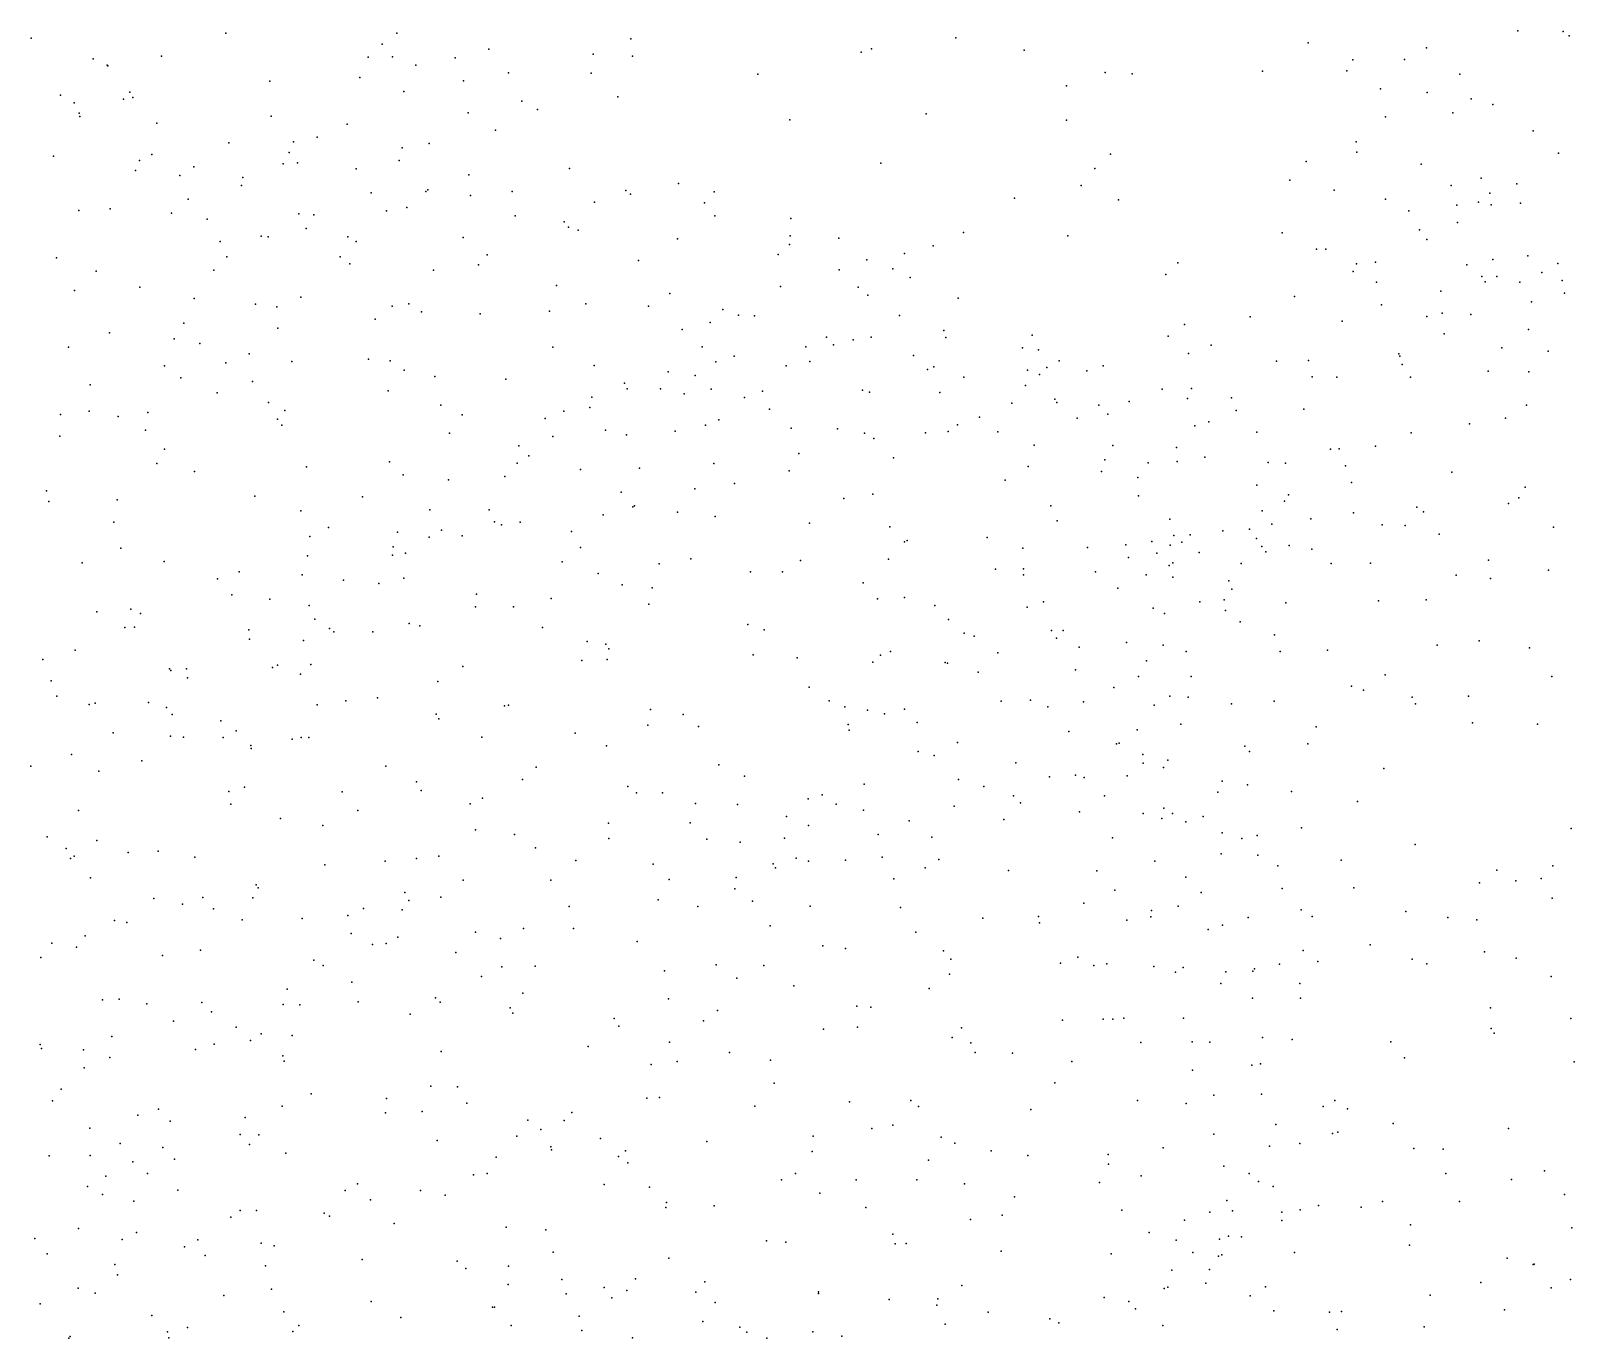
# Model space of a CAD drawing. Header units: metres. Extents: x -23.9 to 23.9, y -28.5 to 28.5.
# Drawn here: x -3.223 to -1.805, y -4.797 to -3.596 of the extents above; entities that cross this region are included whole.
import ezdxf

# ---------------------------------------------------------------- set-up
doc = ezdxf.new("R2010")
doc.units = ezdxf.units.M

msp = doc.modelspace()

# ---------------------------------------------------------------- linework, layer by layer
for p in [(-3.0437, -3.5982, -8.0365), (-2.8866, -3.5981, -8.0714), (-1.8568, -3.5961, -4.3603), (-1.8151, -3.5966, 24.1187), (-1.8096, -3.6006, -4.4231), (-3.2225, -3.6029, -1.4504), (-2.9, -3.6082, 16.8841), (-2.8019, -3.6128, 17.2809), (-2.6716, -3.6033, -8.6014), (-2.4504, -3.6125, 16.2702), (-2.3731, -3.6024, 16.2302), (-2.3101, -3.6138, 16.0267), (-2.0494, -3.607, 7.7313), (-1.9406, -3.6116, -4.2036), (-3.1656, -3.6219, -1.322), (-3.1526, -3.6275, -0.9976), (-3.152, -3.6282, -8.1016), (-3.1026, -3.6194, -8.8187), (-2.9127, -3.6203, 17.0588), (-2.8904, -3.62, 16.7927), (-2.8692, -3.6275, 17.2044), (-2.833, -3.621, -8.1353), (-2.7061, -3.6176, -8.2719), (-2.6699, -3.6193, -8.4131), (-2.46, -3.6156, 17.4719), (-2.0083, -3.6228, 15.5235), (-1.9609, -3.6223, -3.9212), (-3.0033, -3.6423, -8.1081), (-2.9204, -3.6389, 7.3784), (-2.8253, -3.642, 16.6391), (-2.784, -3.6347, -8.6859), (-2.708, -3.6351, 16.5113), (-2.5548, -3.6359, 17.4613), (-2.2359, -3.6343, 7.4173), (-2.2111, -3.6357, 11.0402), (-2.0914, -3.6332, 15.589), (-2.0139, -3.6329, 10.0534), (-1.9101, -3.6359, -3.7485), (-3.1956, -3.6553, -0.8451), (-3.1317, -3.6523, -1.1798), (-3.1289, -3.6573, -1.1069), (-2.8802, -3.6518, 16.7056), (-2.6834, -3.6566, 17.4336), (-2.2714, -3.6467, 15.8767), (-1.9829, -3.6493, 24.4686), (-1.9401, -3.6528, 4.9865), (-3.183, -3.6621, -1.421), (-3.1782, -3.6718, -8.1944), (-3.1377, -3.659, -1.2613), (-2.8209, -3.6715, -8.6263), (-2.7717, -3.6606, -8.2898), (-2.7572, -3.6684, -8.3844), (-1.9164, -3.6713, 17.3991), (-1.8996, -3.6585, 24.9051), (-1.8797, -3.6637, -4.3923), (-3.1776, -3.6749, -8.6946), (-3.1071, -3.6809, -8.7015), (-3.0019, -3.6746, -8.726), (-2.9322, -3.6819, -8.6819), (-2.5254, -3.6779, 16.3537), (-2.4002, -3.6724, 17.5043), (-2.2714, -3.6782, 15.9579), (-1.9783, -3.6752, -3.8634), (-3.0409, -3.6989, -8.2278), (-2.9814, -3.6982, 16.9168), (-2.9598, -3.6938, 17.1368), (-2.8569, -3.6996, -8.3496), (-2.796, -3.6872, -8.4698), (-2.0052, -3.6979, -3.9827), (-1.8425, -3.688, 15.4665), (-3.2019, -3.7112, -8.5397), (-3.1116, -3.7096, -1.3217), (-2.9853, -3.7078, -8.2713), (-2.8816, -3.7035, -8.5899), (-2.231, -3.7094, 17.4916), (-2.0045, -3.7074, -4.1192), (-1.8194, -3.7086, -4.4966), (-3.1265, -3.7243, -8.3866), (-3.1229, -3.7151, -1.0071), (-3.073, -3.7211, -8.3046), (-2.9909, -3.7182, 17.0611), (-2.9779, -3.7174, -8.5872), (-2.924, -3.7228, -8.4126), (-2.8845, -3.7151, -8.4976), (-2.8204, -3.7284, -1.2878), (-2.728, -3.7225, -1.2732), (-2.4419, -3.7178, 16.3114), (-2.2452, -3.7227, 16.1284), (-2.0511, -3.7162, 15.618), (-1.9455, -3.7187, 24.6397), (-3.086, -3.7289, -8.5097), (-3.0292, -3.7382, -8.4539), (-3.028, -3.7308, -8.3788), (-2.8581, -3.7422, -1.3832), (-2.6279, -3.7363, -1.3379), (-2.2578, -3.7383, 6.7706), (-2.0663, -3.7334, 6.3469), (-2.0253, -3.7424, -4.0467), (-1.9181, -3.7381, 24.7352), (-1.8905, -3.7313, -4.4185), (-1.8577, -3.7366, 24.2893), (-3.0783, -3.7506, -1.1238), (-2.9101, -3.7448, -1.2649), (-2.8598, -3.7438, 17.3689), (-2.8188, -3.7474, -1.4535), (-2.7807, -3.7438, 16.5038), (-2.705, -3.7535, 16.4349), (-2.676, -3.7428, -1.1444), (-2.6719, -3.7462, 17.5045), (-2.6039, -3.754, -1.1344), (-2.5951, -3.7441, -1.2146), (-2.3192, -3.7498, 2.7834), (-2.2237, -3.7512, 16.223), (-1.9783, -3.7508, -3.7879), (-1.9129, -3.7563, 24.4865), (-1.8929, -3.7534, 15.5074), (-1.8823, -3.7453, -3.63), (-1.8813, -3.756, 24.3749), (-1.8544, -3.7545, 24.8586), (-3.1787, -3.7612, -0.8566), (-3.15, -3.7595, -1.4554), (-3.0934, -3.7637, -1.052), (-3.0606, -3.769, -1.3049), (-2.9766, -3.7642, -1.3052), (-2.9627, -3.765, 17.2501), (-2.896, -3.7613, -1.4652), (-2.8773, -3.7584, -1.1221), (-2.7777, -3.7661, -1.0677), (-2.5944, -3.766, -1.4842), (-2.5245, -3.7684, -1.3846), (-1.9567, -3.7615, 15.5735), (-3.0111, -3.7847, 16.7804), (-2.9697, -3.7777, -1.1625), (-2.7329, -3.7716, 24.1372), (-2.7287, -3.7765, -1.5585), (-2.7198, -3.7792, -1.0244), (-2.5252, -3.7845, -1.1169), (-2.3661, -3.7813, 16.3242), (-2.27, -3.7845, 16.2926), (-2.0731, -3.7817, 17.4776), (-1.9471, -3.7788, -3.7027), (-1.912, -3.7723, 19.3269), (-3.0488, -3.7895, -1.2275), (-3.0047, -3.7854, -1.3914), (-2.9314, -3.7853, 16.6225), (-2.9238, -3.7895, -1.0713), (-2.8256, -3.7859, -1.5604), (-2.6286, -3.7873, -1.5554), (-2.5258, -3.7924, -1.4938), (-2.4804, -3.7866, -1.1828), (-2.3939, -3.7936, 17.5869), (-2.0418, -3.7966, -4.0002), (-2.0331, -3.7968, -3.9238), (-1.9403, -3.7879, -4.3806), (-3.1991, -3.8046, -1.4779), (-3.0427, -3.8036, 8.6529), (-2.9387, -3.8037, -1.5415), (-2.9298, -3.8101, 3.6543), (-2.8114, -3.811, 17.4683), (-2.8034, -3.8019, -0.9806), (-2.6644, -3.8072, -1.6135), (-2.5361, -3.8016, 9.6736), (-2.4546, -3.8064, 16.35), (-2.4203, -3.8007, -1.2722), (-2.1691, -3.8091, 15.894), (-2.005, -3.8101, 15.657), (-1.9874, -3.8085, -20.9628), (-1.9037, -3.8111, -4.4444), (-1.8796, -3.8062, 24.6719), (-1.8475, -3.8027, 17.7474), (-1.8201, -3.8098, 24.3329), (-3.1627, -3.8169, 10.2063), (-3.0546, -3.816, -1.0986), (-2.8528, -3.8158, -1.6179), (-2.4802, -3.8157, 17.5972), (-2.431, -3.8146, -1.4551), (-2.415, -3.8226, -1.1407), (-2.1801, -3.82, 16.106), (-2.0081, -3.8171, 17.4331), (-1.9865, -3.8271, -3.741), (-1.8898, -3.8219, 19.8991), (-1.8867, -3.8267, -3.5961), (-1.8761, -3.8217, 24.5797), (-1.855, -3.8271, 24.4729), (-1.8347, -3.8181, 17.8987), (-1.816, -3.8253, -4.5449), (-3.1827, -3.8345, -0.8394), (-3.1225, -3.8316, 15.5942), (-2.9747, -3.8407, 13.9717), (-2.7397, -3.8301, -1.6619), (-2.6358, -3.8373, -0.9371), (-2.5341, -3.831, -1.6002), (-2.4627, -3.8315, -1.5312), (-2.4538, -3.839, 6.0392), (-2.3709, -3.8416, -1.3671), (-2.0618, -3.8401, -4.1109), (-1.9274, -3.8353, 6.7165), (-1.8137, -3.837, 24.7867), (-3.0727, -3.842, 16.9833), (-3.0163, -3.8471, -1.0172), (-2.9968, -3.8496, -1.5964), (-2.8907, -3.8491, 17.4253), (-2.8755, -3.847, -0.9298), (-2.8638, -3.8543, 16.4529), (-2.8101, -3.856, -0.9032), (-2.7463, -3.8537, 16.3928), (-2.7128, -3.8468, -0.9076), (-2.6552, -3.8489, 2.8032), (-2.5869, -3.8521, 17.5973), (-1.9821, -3.8479, -4.3417), (-1.9261, -3.8555, 17.731), (-1.8442, -3.8451, 15.4613), (-3.0823, -3.8646, 16.8994), (-2.9959, -3.8691, 16.5412), (-2.9064, -3.861, -1.6662), (-2.5988, -3.864, 6.8932), (-2.5726, -3.8574, -1.6604), (-2.5578, -3.8578, 8.5853), (-2.4247, -3.8577, -1.0383), (-2.1629, -3.866, 17.5558), (-2.1025, -3.8588, 15.738), (-2.018, -3.8628, -3.805), (-1.9402, -3.8585, -3.666), (-1.9, -3.8567, 17.5978), (-3.1505, -3.8735, -0.9147), (-3.0912, -3.879, -1.537), (-3.0675, -3.8833, 17.1342), (-2.6243, -3.8705, 11.4051), (-2.4919, -3.8774, -1.6419), (-2.4853, -3.8844, -3.9635), (-2.4672, -3.8799, -4.0814), (-2.4509, -3.8775, -0.9701), (-2.3841, -3.8715, -1.514), (-2.3823, -3.8777, -4.0273), (-2.3029, -3.8757, 17.6079), (-2.178, -3.8766, 3.1072), (-1.9245, -3.8744, 17.8751), (-1.847, -3.8705, -3.5444), (-3.188, -3.8867, -1.5265), (-3.0221, -3.8929, 16.4023), (-2.9126, -3.8976, -0.8728), (-2.7431, -3.8866, -0.8455), (-2.6061, -3.8865, -0.8732), (-2.5765, -3.8949, -4.1053), (-2.5108, -3.8864, 16.3166), (-2.4118, -3.8942, -3.872), (-2.3116, -3.8873, -1.1908), (-2.2969, -3.889, -1.3385), (-2.1592, -3.8925, 16.0527), (-2.1385, -3.8847, 16.2522), (-1.966, -3.8927, 17.8022), (-1.9651, -3.8951, 17.5558), (-1.8714, -3.8873, -4.5018), (-1.8289, -3.8905, 17.3932), (-3.0998, -3.9039, 16.6019), (-3.0437, -3.901, 17.2182), (-2.983, -3.9, 3.1718), (-2.8925, -3.8992, -1.7291), (-2.8798, -3.9079, 16.3064), (-2.7053, -3.9035, 16.2912), (-2.6374, -3.9095, -4.0699), (-2.6126, -3.9126, -4.1726), (-2.5936, -3.9001, -1.7316), (-2.529, -3.9039, -4.2011), (-2.5072, -3.8998, -3.8716), (-2.3989, -3.9073, -4.2294), (-2.3932, -3.9048, 16.3182), (-2.3072, -3.9078, -4.2007), (-2.296, -3.9119, 16.317), (-2.2893, -3.9055, -1.4141), (-2.278, -3.8991, -3.9518), (-2.2526, -3.9083, -4.1303), (-2.2376, -3.9039, -4.0163), (-2.0785, -3.8997, -3.8653), (-2.049, -3.8988, 15.6303), (-1.9629, -3.9026, 15.5225), (-1.8841, -3.9088, 18.0322), (-1.8466, -3.9093, 10.5192), (-3.1683, -3.9212, -0.8655), (-3.0849, -3.9149, -1.6195), (-3.0192, -3.9183, -0.9086), (-2.8946, -3.9269, 17.4578), (-2.8516, -3.9136, -0.8319), (-2.7865, -3.9161, 4.2479), (-2.6774, -3.9197, -0.8186), (-2.6748, -3.925, -3.9773), (-2.6443, -3.925, -3.8868), (-2.5979, -3.9254, 16.3006), (-2.4586, -3.9262, -3.7804), (-2.3655, -3.9144, -1.0057), (-2.3089, -3.922, 8.3543), (-2.1835, -3.9252, -4.0929), (-2.1564, -3.9247, 15.9593), (-2.0458, -3.914, 17.5247), (-2.0229, -3.9142, -4.2899), (-1.9552, -3.9144, -4.3923), (-3.0516, -3.9287, 16.3064), (-3.0043, -3.9374, -1.7148), (-2.8462, -3.94, -1.7832), (-2.7073, -3.9327, -4.0589), (-2.6226, -3.9295, 17.6124), (-2.5672, -3.9329, -3.7981), (-2.5505, -3.9271, -0.8423), (-2.4522, -3.928, -0.9001), (-2.3877, -3.9283, -3.7827), (-2.3216, -3.9382, -4.2909), (-2.2819, -3.9345, -1.4881), (-2.2801, -3.9374, -1.0977), (-2.2416, -3.9401, -1.2507), (-2.2138, -3.9365, -3.8645), (-2.1603, -3.9339, -3.9738), (-2.1199, -3.9331, -4.1299), (-1.8489, -3.9399, 18.1126), (-3.1955, -3.9486, 16.4532), (-3.169, -3.9454, 16.6633), (-3.1426, -3.9505, 7.2963), (-3.1151, -3.9466, 16.7867), (-2.996, -3.9529, 16.2152), (-2.9895, -3.945, 18.1173), (-2.8265, -3.949, 16.2131), (-2.7502, -3.9523, -3.9921), (-2.7331, -3.9454, 17.5782), (-2.7092, -3.9422, -4.1323), (-2.5908, -3.9536, 14.7323), (-2.5441, -3.9437, -1.7605), (-2.3514, -3.9511, 17.6403), (-2.2615, -3.952, -3.7732), (-2.2334, -3.9482, -1.3368), (-2.1407, -3.9552, 15.8451), (-2.1156, -3.9448, 15.7288), (-2.0534, -3.9438, 17.6278), (-1.8679, -3.9518, -3.5534), (-3.1962, -3.9685, 16.343), (-3.1173, -3.9629, 16.95), (-2.9922, -3.9584, -0.8382), (-2.838, -3.9658, 17.5131), (-2.7433, -3.9688, -4.2025), (-2.6949, -3.9629, -1.8136), (-2.6754, -3.9671, -4.2684), (-2.6307, -3.964, -0.783), (-2.6031, -3.9582, -1.7968), (-2.5242, -3.9612, 17.6426), (-2.4818, -3.9617, -4.3628), (-2.4569, -3.9656, 16.291), (-2.401, -3.9653, -1.6914), (-2.3801, -3.9643, -3.7035), (-2.3714, -3.958, -4.3537), (-2.3344, -3.9644, -1.6239), (-2.1535, -3.9589, -4.2059), (-2.0965, -3.9649, -3.8231), (-1.9547, -3.9653, 16.3704), (-1.901, -3.957, -4.4789), (-3.0998, -3.9803, 17.1253), (-2.7745, -3.9773, -3.9288), (-2.4482, -3.9705, -3.6856), (-2.3011, -3.9766, -0.9851), (-2.2287, -3.9769, -1.1362), (-2.1702, -3.9789, -4.2716), (-2.0289, -3.9803, -3.7087), (-2.021, -3.9801, -4.3653), (-1.9874, -3.9777, 18.0067), (-3.1069, -3.9935, -1.692), (-2.9696, -3.9966, 16.1444), (-2.8933, -3.9919, 23.8005), (-2.7759, -3.9932, 16.1573), (-2.7652, -3.9865, -3.86), (-2.5954, -3.9936, -3.686), (-2.5173, -3.9845, -0.8056), (-2.4304, -3.9884, -4.4098), (-2.3066, -3.9964, -4.3955), (-2.2362, -3.9902, -4.3542), (-2.1964, -3.9931, -1.27), (-2.1696, -3.9918, -3.7656), (-2.1443, -3.9879, 16.0249), (-2.0861, -3.9927, 16.2003), (-2.0701, -3.9934, 17.7342), (-2.015, -3.9957, 15.5102), (-3.0723, -4.001, 17.2099), (-2.8806, -4.0041, 16.1199), (-2.8391, -4.0087, -4.0464), (-2.7872, -4.0054, -0.7449), (-2.7179, -3.9991, -3.7639), (-2.6637, -3.998, 16.2027), (-2.5763, -4.0119, 16.2346), (-2.5262, -4.0003, 19.5968), (-2.3277, -4.0089, -0.9263), (-2.2391, -4.0009, 16.289), (-2.2059, -4.0064, -1.4463), (-2.0094, -4.011, 18.0926), (-1.9173, -4.0016, 18.1363), (-3.2082, -4.0187, 16.2405), (-3.0171, -4.0236, -1.7871), (-2.918, -4.0242, -0.7577), (-2.6805, -4.02, -4.3702), (-2.6129, -4.0168, -4.4052), (-2.4759, -4.0258, -4.4562), (-2.4492, -4.0216, -1.7798), (-2.2052, -4.0234, -3.6847), (-2.0965, -4.0136, -3.7148), (-2.0674, -4.0225, 16.3319), (-1.8557, -4.025, -3.5501), (-1.8501, -4.0154, 18.2452), (-3.2061, -4.0284, 16.82), (-3.1433, -4.0268, 16.8909), (-2.9746, -4.0371, 24.1823), (-2.8563, -4.036, -3.9175), (-2.8017, -4.0361, -3.8012), (-2.6697, -4.0335, 3.2929), (-2.6682, -4.0326, -0.7295), (-2.6288, -4.0383, -3.6415), (-2.2857, -4.0325, -1.6433), (-2.0915, -4.037, 18.354), (-2.0711, -4.0281, 17.9475), (-2.0076, -4.039, 18.1777), (-1.9495, -4.0338, 18.4081), (-1.9433, -4.038, 18.2476), (-1.8654, -4.0304, -24.7662), (-3.1465, -4.0474, 16.9822), (-2.9493, -4.0525, 17.4309), (-2.7967, -4.0473, -1.8708), (-2.7903, -4.05, 16.0732), (-2.7733, -4.0475, -3.7282), (-2.697, -4.0408, 16.1221), (-2.5941, -4.0424, -1.8544), (-2.5075, -4.0483, -3.5865), (-2.4337, -4.0519, -3.5699), (-2.2798, -4.0461, -4.4595), (-2.1764, -4.0447, -1.1593), (-2.1033, -4.0538, 17.7938), (-2.0828, -4.0493, 18.2166), (-2.0469, -4.0443, 18.463), (-1.9812, -4.0498, -3.7183), (-1.9603, -4.0504, 18.5186), (-1.8241, -4.0522, 18.4408), (-2.9663, -4.0607, -1.836), (-2.8858, -4.0566, -4.1506), (-2.8568, -4.0611, 6.4756), (-2.8455, -4.0549, -0.7188), (-2.8266, -4.06, -4.2803), (-2.726, -4.056, -3.6752), (-2.4203, -4.0654, -4.5098), (-2.4177, -4.0643, -0.796), (-2.3442, -4.0614, -4.4946), (-2.2169, -4.0684, -1.0103), (-2.1928, -4.0653, 18.3133), (-2.1761, -4.0687, -3.639), (-2.1726, -4.0597, 15.8132), (-2.1653, -4.0657, 16.0673), (-2.1577, -4.0592, -1.3693), (-2.1278, -4.0554, 17.7047), (-2.0967, -4.0626, 15.5848), (-1.9291, -4.0585, -3.6504), (-3.1401, -4.0713, -0.8514), (-2.9686, -4.0785, -0.7404), (-2.8904, -4.0778, -3.8532), (-2.89, -4.0702, 16.0344), (-2.8784, -4.0759, 9.8238), (-2.7177, -4.0707, -1.8921), (-2.6165, -4.0811, -4.4925), (-2.5158, -4.0827, -0.7358), (-2.4349, -4.0814, -1.817), (-2.3114, -4.0713, -0.8801), (-2.2519, -4.0706, -3.5907), (-2.2145, -4.0798, 17.6932), (-2.1885, -4.076, 18.4786), (-2.1496, -4.0754, 5.0787), (-2.092, -4.0698, 18.543), (-2.0882, -4.0746, -4.4314), (-2.0668, -4.0688, 10.873), (-2.046, -4.0724, -3.6705), (-1.8837, -4.0825, -4.4776), (-3.1755, -4.0847, -1.7145), (-3.1003, -4.0836, 13.3802), (-3.0313, -4.0931, 4.029), (-2.9736, -4.0958, 16.0205), (-2.7345, -4.0839, 17.5979), (-2.7016, -4.0946, -4.4607), (-2.6456, -4.0857, 17.6293), (-2.5617, -4.093, -3.547), (-2.5322, -4.0932, 16.171), (-2.3365, -4.0907, -1.7518), (-2.3107, -4.0904, 16.2919), (-2.3107, -4.096, -3.5438), (-2.2448, -4.0932, 18.2334), (-2.1982, -4.0958, -4.4788), (-2.177, -4.0872, -1.074), (-2.1735, -4.0849, 20.1333), (-2.1108, -4.0854, 16.2384), (-2.0281, -4.0854, 18.6085), (-1.9922, -4.0851, -4.3515), (-1.9134, -4.0962, 18.6331), (-1.8284, -4.0917, 18.5916), (-3.0514, -4.0994, -0.7622), (-2.9356, -4.1008, -4.126), (-2.9029, -4.1038, -4.2461), (-2.8802, -4.0988, -1.8947), (-2.6794, -4.1049, -3.5808), (-2.652, -4.1078, -0.6805), (-2.4582, -4.1031, 16.2283), (-2.2242, -4.108, -0.9525), (-2.1738, -4.0981, -1.5247), (-2.1222, -4.1013, 17.9635), (-2.1193, -4.1091, -1.2606), (-1.8818, -4.0991, -3.5912), (-3.0381, -4.1143, 17.8064), (-3.0031, -4.1183, -1.8589), (-2.9669, -4.124, -4.0422), (-2.8141, -4.1254, -3.6681), (-2.8133, -4.1135, 17.5509), (-2.7794, -4.1254, -4.4347), (-2.7448, -4.1175, -0.6664), (-2.6551, -4.1228, 16.0448), (-2.4448, -4.118, -4.561), (-2.42, -4.1168, -3.509), (-2.3922, -4.1239, 17.6635), (-2.2925, -4.1206, 18.5009), (-2.1487, -4.1208, 18.65), (-2.1265, -4.1188, -1.1705), (-2.0699, -4.1217, 15.5164), (-1.9848, -4.1197, 15.412), (-1.9408, -4.1187, -4.3884), (-3.162, -4.1298, -3.6236), (-3.1309, -4.1273, 17.0833), (-3.122, -4.1313, -1.7913), (-2.9619, -4.1366, -3.9319), (-2.3798, -4.1368, 16.2581), (-2.3076, -4.1257, 17.6539), (-2.1917, -4.1265, 16.0066), (-2.1813, -4.1315, -3.5637), (-2.1254, -4.1285, -1.4367), (-2.1117, -4.1391, -4.4718), (-3.1364, -4.1443, -0.8018), (-3.1274, -4.144, -3.7665), (-3.0226, -4.1463, 15.2361), (-2.9484, -4.1451, -0.6957), (-2.9444, -4.1481, 17.4387), (-2.9087, -4.1482, -3.7277), (-2.8751, -4.1406, -0.6739), (-2.8655, -4.1427, -4.366), (-2.7528, -4.1442, 15.9908), (-2.564, -4.1415, 16.0847), (-2.549, -4.1463, -0.6882), (-2.3654, -4.1494, 18.3293), (-2.3562, -4.1521, 18.4206), (-2.285, -4.1469, -0.8461), (-2.2745, -4.1469, -4.5565), (-2.0804, -4.151, -3.6157), (-3.1819, -4.1652, -3.986), (-3.022, -4.155, 17.3297), (-2.9723, -4.1561, -4.1587), (-2.7117, -4.157, -1.9326), (-2.6944, -4.1594, 17.6134), (-2.6919, -4.1639, -3.5402), (-2.433, -4.1662, -0.7283), (-2.3344, -4.1675, 11.2445), (-2.2804, -4.154, 18.086), (-2.2596, -4.1622, -1.7175), (-2.2162, -4.1581, 17.9585), (-2.1826, -4.1606, 17.795), (-2.1615, -4.1664, -4.5219), (-2.075, -4.1662, 18.7371), (-2.0317, -4.165, -4.4247), (-1.9307, -4.1604, -3.6667), (-1.8923, -4.1565, 15.3401), (-1.8459, -4.1629, -4.4917), (-3.2117, -4.1735, -1.7391), (-3.0796, -4.1822, 17.225), (-3.0006, -4.1811, -3.9846), (-2.9961, -4.1787, -3.8628), (-2.9655, -4.1782, -4.2306), (-2.8258, -4.1802, 15.955), (-2.7166, -4.1744, -4.5244), (-2.6933, -4.1736, -0.6516), (-2.5592, -4.1694, -4.5801), (-2.5186, -4.1721, 17.6532), (-2.4491, -4.176, -4.6008), (-2.4423, -4.1695, 19.111), (-2.3828, -4.1763, 18.2283), (-2.3807, -4.177, -1.8275), (-2.1979, -4.175, -0.9481), (-3.2042, -4.1932, -3.3951), (-3.0952, -4.1823, -3.8754), (-3.0942, -4.1838, -0.7539), (-3.0787, -4.1906, -3.6067), (-2.9751, -4.1871, -3.6435), (-2.8487, -4.1937, -3.6344), (-2.3526, -4.1854, -4.5972), (-2.263, -4.183, 16.2827), (-2.2052, -4.1893, 15.9502), (-2.1569, -4.1893, -3.532), (-1.9787, -4.1877, 3.6115), (-1.8254, -4.1891, 18.7572), (-3.1989, -4.2074, -4.0804), (-2.9044, -4.209, 15.9269), (-2.5077, -4.1991, -3.4598), (-2.228, -4.1994, -3.4939), (-2.1763, -4.2074, 16.142), (-2.1597, -4.2081, 18.7685), (-2.0096, -4.198, -3.6332), (-1.9986, -4.2019, 8.2222), (-1.9538, -4.2081, 15.3755), (-1.902, -4.2073, -3.6151), (-3.169, -4.2151, 10.2582), (-3.1637, -4.2136, -0.7909), (-3.1145, -4.213, 15.9731), (-3.0982, -4.2176, -3.4914), (-3.0928, -4.2242, -1.8515), (-2.9596, -4.2154, -1.9146), (-2.9335, -4.2116, -4.3518), (-2.8503, -4.2239, -1.9466), (-2.7876, -4.2163, 17.554), (-2.7838, -4.2156, -4.5125), (-2.6535, -4.2195, -4.5841), (-2.6236, -4.2242, -3.4685), (-2.4892, -4.2117, -0.6859), (-2.4749, -4.2171, 16.0982), (-2.4541, -4.2202, 18.3811), (-2.4386, -4.2236, -3.4327), (-2.4202, -4.2194, 18.5232), (-2.3312, -4.2118, -0.7809), (-2.3044, -4.211, -3.46), (-2.2884, -4.217, -1.7777), (-2.2558, -4.2126, -0.8458), (-2.1909, -4.2156, 15.7417), (-2.1198, -4.2145, -1.0744), (-2.0805, -4.2119, -1.2808), (-1.9507, -4.2143, -4.4198), (-3.0481, -4.23, -4.0097), (-2.848, -4.2282, 14.3641), (-2.6559, -4.234, 17.6215), (-2.6093, -4.2352, -0.6397), (-2.4719, -4.2333, -1.9036), (-2.4711, -4.2386, 18.2969), (-2.4084, -4.2314, 16.1604), (-2.2064, -4.2383, -1.6889), (-2.1663, -4.2331, -4.5725), (-2.0421, -4.2354, -3.5744), (-1.8983, -4.2317, 18.8238), (-1.8387, -4.2329, 15.2929), (-3.147, -4.2411, 17.088), (-3.0945, -4.2442, -4.0784), (-3.0825, -4.2449, -0.7208), (-3.0461, -4.2454, 17.2754), (-3.034, -4.2391, -4.1322), (-3.0205, -4.2527, -1.9062), (-2.9828, -4.2469, -4.306), (-2.9744, -4.2452, 17.3791), (-2.9675, -4.2452, -0.6655), (-2.8085, -4.2451, -3.5521), (-2.7228, -4.2413, -3.4972), (-2.694, -4.2531, -0.6236), (-2.3715, -4.2499, -4.6446), (-2.2693, -4.2397, -4.6193), (-2.2255, -4.251, 17.7078), (-2.223, -4.2506, 17.8272), (-2.0497, -4.251, 15.4602), (-3.1854, -4.2609, -4.1484), (-3.1209, -4.2668, -3.3763), (-3.0204, -4.2555, -3.5195), (-2.4075, -4.2583, 8.3807), (-2.3928, -4.2619, 17.6492), (-2.2012, -4.2609, 16.2352), (-2.1781, -4.2661, -0.9246), (-2.1074, -4.2532, -1.5174), (-2.1033, -4.2583, -3.5128), (-3.2227, -4.2717, -1.7698), (-3.1602, -4.2762, -1.822), (-2.8967, -4.2716, 17.4654), (-2.7585, -4.2725, -1.9718), (-2.5908, -4.2704, -3.4251), (-2.5671, -4.2809, 15.9793), (-2.318, -4.2685, -1.8194), (-2.2869, -4.2814, 16.2751), (-2.263, -4.2798, -3.4284), (-2.2157, -4.2806, 15.9121), (-2.2009, -4.2688, 16.0571), (-2.1822, -4.2728, -3.4643), (-1.9798, -4.2739, 18.8743), (-3.0409, -4.2948, -3.433), (-3.0264, -4.2908, 15.8975), (-2.9368, -4.2953, -3.5621), (-2.8684, -4.2859, -0.6272), (-2.8642, -4.2941, -3.5666), (-2.7712, -4.2839, -4.5654), (-2.6743, -4.2904, -4.6171), (-2.4571, -4.2882, -4.6661), (-2.3704, -4.2838, 17.9844), (-2.3473, -4.2904, 18.7326), (-2.2551, -4.2819, -0.819), (-2.1324, -4.2955, -1.6038), (-2.1284, -4.2854, -0.9949), (-2.105, -4.2888, 15.5427), (-2.0646, -4.2949, 18.8765), (-3.039, -4.3066, -4.2391), (-2.8192, -4.3062, 17.5079), (-2.8077, -4.3009, 15.8879), (-2.6662, -4.2962, -3.4454), (-2.6425, -4.296, 15.9362), (-2.6122, -4.3058, -1.9631), (-2.5737, -4.3067, 17.7074), (-2.5087, -4.3015, 18.4824), (-2.4958, -4.298, 18.1677), (-2.483, -4.3064, 17.7017), (-2.3744, -4.3085, 16.1481), (-2.3199, -4.2988, -0.7627), (-2.3137, -4.3053, 17.8926), (-2.2364, -4.299, -4.6367), (-2.0041, -4.3042, -4.5036), (-3.1788, -4.3123, -0.7736), (-2.9935, -4.3198, -1.9262), (-2.9222, -4.3123, -4.4475), (-2.6171, -4.3236, -4.6526), (-2.5287, -4.3179, -1.9409), (-2.4579, -4.3121, -0.6729), (-2.416, -4.3218, 4.0468), (-2.329, -4.3205, -4.6674), (-2.2594, -4.3135, 18.8249), (-2.2008, -4.3152, 15.8067), (-2.1839, -4.3196, -1.6828), (-2.182, -4.3102, 15.7168), (-2.1741, -4.315, 18.8632), (-2.1618, -4.3228, -4.6159), (-2.1458, -4.318, 15.6167), (-3.2077, -4.3366, 17.1196), (-2.9546, -4.326, -0.6471), (-2.8142, -4.3301, -3.507), (-2.7783, -4.3344, 17.688), (-2.6921, -4.3241, 17.7046), (-2.6919, -4.3381, -1.9759), (-2.5304, -4.3377, -4.6749), (-2.5083, -4.3261, 17.9885), (-2.4443, -4.3344, 16.046), (-2.3949, -4.3369, 17.9029), (-2.2291, -4.3374, -1.751), (-2.1283, -4.3328, 16.3535), (-2.1104, -4.3381, -3.473), (-2.0962, -4.3353, 9.465), (-2.0555, -4.3282, -1.2802), (-1.8078, -4.3289, -3.6471), (-3.1902, -4.3472, 15.9348), (-3.162, -4.34, -3.265), (-3.1333, -4.3509, 23.7732), (-3.1058, -4.3498, -1.8707), (-2.7591, -4.3466, -3.4663), (-2.6017, -4.3388, -3.4046), (-2.571, -4.3416, 17.8423), (-2.1294, -4.3521, 16.271), (-1.9511, -4.3435, 18.9188), (-3.1864, -4.3564, -4.233), (-3.1828, -4.3543, -1.8177), (-3.0721, -4.3551, -3.3369), (-2.9527, -4.3623, -3.4784), (-2.8973, -4.3589, -4.5046), (-2.8683, -4.3565, -1.9688), (-2.8478, -4.3542, -0.617), (-2.722, -4.3582, 17.8703), (-2.651, -4.3616, -0.614), (-2.5407, -4.3614, 14.1133), (-2.5388, -4.365, -3.3844), (-2.5198, -4.356, 18.0745), (-2.5082, -4.3589, -0.6494), (-2.4743, -4.3579, 18.6587), (-2.4406, -4.3553, 17.8322), (-2.4012, -4.365, -4.6916), (-2.3887, -4.3573, -0.7062), (-2.1903, -4.3588, 16.0759), (-2.0956, -4.3533, -4.591), (-2.0773, -4.3631, -1.1128), (-2.019, -4.3579, -3.5294), (-1.8246, -4.3631, 18.9136), (-3.1678, -4.3742, 17.2509), (-3.0157, -4.3805, -0.6623), (-2.8255, -4.3764, -4.5656), (-2.7451, -4.3763, 15.8685), (-2.6363, -4.3759, 17.9599), (-2.5749, -4.3738, 18.3744), (-2.4298, -4.375, -1.9112), (-2.3245, -4.3674, 17.7517), (-2.2434, -4.3677, 4.4885), (-2.1617, -4.3736, -0.9256), (-1.8918, -4.3789, -4.409), (-1.8759, -4.3671, 15.3284), (-1.8586, -4.3771, -3.6849), (-1.8352, -4.3749, -4.3677), (-3.1096, -4.3931, 15.8863), (-3.0646, -4.3923, -4.3034), (-3.0188, -4.3927, 23.3946), (-3.0139, -4.3833, -4.3611), (-2.8793, -4.3878, 17.7136), (-2.846, -4.3919, 17.4773), (-2.6465, -4.3944, -3.4008), (-2.5759, -4.3844, 18.269), (-2.227, -4.3857, -0.8319), (-2.1477, -4.3878, 18.925), (-2.0733, -4.3839, 1.0882), (-2.0073, -4.3835, -4.5414), (-1.8253, -4.3929, 2.2727), (-3.0834, -4.3984, 12.8983), (-3.0548, -4.4027, -1.9121), (-2.9315, -4.4088, 17.3482), (-2.9172, -4.4025, -0.6252), (-2.8816, -4.4036, 17.8124), (-2.8754, -4.3951, 17.6216), (-2.7281, -4.4007, -0.6009), (-2.61, -4.4005, 18.0384), (-2.5597, -4.3957, 18.5274), (-2.5069, -4.4002, -1.9427), (-2.4238, -4.4015, 18.767), (-2.2554, -4.3975, 10.9476), (-2.1931, -4.4042, -4.6595), (-2.1687, -4.4002, 15.7089), (-2.0558, -4.4035, -1.3864), (-1.9596, -4.4051, 1.4208), (-3.1458, -4.4134, -0.7358), (-3.1344, -4.4154, 8.4532), (-3.0287, -4.4129, 15.8542), (-2.9735, -4.4116, -4.4354), (-2.77, -4.4209, -3.4413), (-2.7242, -4.4209, -4.6476), (-2.5434, -4.4182, -4.701), (-2.3482, -4.4113, 16.1247), (-2.2969, -4.4096, -4.6953), (-2.2962, -4.4155, -1.8255), (-2.2159, -4.4132, 16.2697), (-2.1939, -4.4099, 16.0092), (-2.1413, -4.4217, 16.175), (-2.1279, -4.4177, 16.3606), (-2.1045, -4.4107, -3.4475), (-2.0456, -4.4098, -1.3014), (-1.921, -4.4106, 2.7057), (-1.8944, -4.4127, 18.9577), (-3.2033, -4.4343, 17.3046), (-3.1727, -4.4275, -3.1969), (-2.9285, -4.4254, -4.4999), (-2.9088, -4.4355, 17.5451), (-2.8964, -4.4345, -1.9691), (-2.8857, -4.4286, 9.8213), (-2.8143, -4.4242, 17.9835), (-2.7914, -4.4298, -1.9824), (-2.6657, -4.4326, 18.1342), (-2.4952, -4.4367, 18.7002), (-2.4096, -4.4242, -0.6847), (-1.9925, -4.4357, -3.5211), (-3.2135, -4.4475, -4.2945), (-3.1807, -4.438, -1.8246), (-3.1018, -4.4455, -1.8785), (-3.0669, -4.4407, 17.2436), (-2.9627, -4.4499, -1.9441), (-2.8322, -4.4429, -0.6115), (-2.4743, -4.439, -4.7112), (-2.3843, -4.4413, -3.3581), (-2.3775, -4.449, -4.7102), (-2.261, -4.4471, -0.7984), (-2.054, -4.4411, -1.2332), (-2.0403, -4.451, 15.4976), (-1.9537, -4.449, 15.4042), (-1.8872, -4.4423, -3.6403), (-1.8581, -4.4481, 10.6318), (-2.9541, -4.4547, 17.852), (-2.8086, -4.465, 8.5555), (-2.79, -4.4559, 15.845), (-2.7595, -4.4554, 18.0832), (-2.6407, -4.4596, 18.2849), (-2.5932, -4.4542, -1.9689), (-2.5493, -4.4547, 15.9311), (-2.3788, -4.4626, 18.8393), (-2.2768, -4.4525, 8.1295), (-2.2463, -4.4547, 18.9198), (-2.2342, -4.4532, -1.7618), (-2.1911, -4.4558, -1.7045), (-2.1711, -4.4608, 15.7877), (-2.1643, -4.4566, 16.0821), (-2.1249, -4.4606, 15.639), (-2.1003, -4.4599, -1.0452), (-2.0986, -4.4579, -1.5384), (-2.0757, -4.4535, -1.1134), (-1.9404, -4.4532, -4.5016), (-1.8262, -4.4649, -4.3462), (-2.9871, -4.4766, -3.3464), (-2.9279, -4.47, -3.4347), (-2.5743, -4.4663, -0.6258), (-2.5218, -4.4735, 9.5135), (-2.3976, -4.4758, -1.8874), (-2.1296, -4.4712, -1.6124), (-2.057, -4.4713, -3.4708), (-3.1569, -4.4864, 15.8869), (-3.1415, -4.4858, 17.3445), (-3.1162, -4.4899, -4.3361), (-3.0656, -4.4887, 15.8543), (-2.9908, -4.4907, 17.5563), (-2.9756, -4.491, 17.9263), (-2.922, -4.488, 15.8332), (-2.851, -4.4845, -4.5737), (-2.8468, -4.4884, -3.4481), (-2.7824, -4.4937, 20.1571), (-2.7709, -4.4801, -4.6288), (-2.6371, -4.4853, -3.3818), (-2.4638, -4.4922, 15.9854), (-2.4512, -4.4929, 18.7938), (-2.1005, -4.4847, 16.2262), (-2.0563, -4.4848, -1.3305), (-1.8819, -4.4936, -4.4311), (-3.0917, -4.506, -3.2216), (-3.0567, -4.4972, -1.9024), (-2.8742, -4.4994, 18.0779), (-2.7801, -4.4986, -3.4217), (-2.6868, -4.5034, -0.6141), (-2.6048, -4.5056, 15.8927), (-2.5918, -4.4961, -4.7035), (-2.2749, -4.505, -4.7028), (-2.2376, -4.504, 16.2391), (-2.2287, -4.504, -3.3816), (-2.2187, -4.5032, -0.8539), (-2.1637, -4.5031, 15.9848), (-1.8081, -4.5033, 15.3297), (-3.1484, -4.5199, -3.1758), (-3.0342, -4.5114, 17.8564), (-3.0112, -4.5175, -3.2889), (-2.9826, -4.5191, 17.4101), (-2.6825, -4.5104, 18.2238), (-2.4945, -4.5132, -1.9285), (-2.4633, -4.5115, -4.7206), (-2.3765, -4.5209, -3.35), (-2.3677, -4.512, 16.0744), (-2.0912, -4.5208, -1.0913), (-1.8813, -4.5125, 15.3792), (-1.8784, -4.5168, 18.9934), (-3.2141, -4.5274, -3.1318), (-3.213, -4.531, -0.8044), (-3.1744, -4.5322, -4.331), (-3.0716, -4.532, 17.7061), (-3.0544, -4.5271, 17.6224), (-3.0208, -4.5238, -0.6732), (-2.8458, -4.5338, 11.0908), (-2.7107, -4.5291, -3.4027), (-2.636, -4.5252, 18.4069), (-2.5809, -4.5347, -1.9566), (-2.3591, -4.5257, -0.7345), (-2.3553, -4.5346, -4.7174), (-2.3209, -4.5354, -1.8252), (-2.2029, -4.5254, -1.7067), (-2.1559, -4.525, 15.8518), (-2.1398, -4.5253, 15.7433), (-2.0641, -4.5228, -1.2254), (-1.9735, -4.525, -3.5229), (-3.1738, -4.5489, 17.4457), (-3.1502, -4.5394, -0.7569), (-2.9913, -4.5378, 15.8354), (-2.9899, -4.5426, 18.0218), (-2.6528, -4.5456, -4.6877), (-2.629, -4.5428, -0.6251), (-2.5431, -4.5418, 18.6945), (-2.2665, -4.543, -1.7809), (-2.101, -4.5464, 16.1496), (-2.093, -4.5451, -1.4937), (-1.9608, -4.5397, 19.0108), (-1.805, -4.5434, -4.3799), (-2.5398, -4.5629, -4.7179), (-2.2822, -4.5624, -3.3562), (-2.1557, -4.551, -4.6663), (-3.1949, -4.5683, 24.0632), (-2.9651, -4.5727, -3.3228), (-2.896, -4.577, -0.6375), (-2.8554, -4.5657, -3.4227), (-2.8308, -4.5662, -4.5996), (-2.6567, -4.5767, -1.9598), (-2.6452, -4.5759, -3.3763), (-2.4144, -4.5788, -1.8811), (-2.2062, -4.5789, -0.8922), (-2.136, -4.574, -0.9899), (-2.0921, -4.573, -3.4333), (-2.0248, -4.5789, 0.6529), (-3.2027, -4.5792, 15.8963), (-3.1245, -4.5924, 17.7623), (-3.1056, -4.5867, 15.8617), (-2.9918, -4.5841, -4.4393), (-2.8968, -4.5901, 17.2745), (-2.8633, -4.5889, 15.8267), (-2.8222, -4.5812, -0.6295), (-2.7259, -4.5899, -1.9631), (-2.5575, -4.584, 19.2265), (-2.4706, -4.58, 15.9716), (-2.4073, -4.5842, -0.7139), (-2.304, -4.5871, -4.7129), (-2.1615, -4.5816, -1.6302), (-2.0356, -4.5844, -3.4744), (-2.0131, -4.5863, 20.2296), (-3.1684, -4.6042, -0.7892), (-3.0946, -4.5977, -0.7346), (-3.0257, -4.5943, -1.8974), (-2.7662, -4.5967, 19.8207), (-2.7543, -4.6055, 18.2563), (-2.7327, -4.5973, -3.4096), (-2.4501, -4.6044, -3.344), (-2.431, -4.6015, 18.8523), (-2.079, -4.6008, -1.3451), (-1.9712, -4.6, -3.5239), (-1.8654, -4.6046, 19.0138), (-3.1408, -4.6184, -4.3541), (-3.0304, -4.6099, -3.2371), (-3.0219, -4.6192, 15.8414), (-3.0133, -4.6104, 18.082), (-2.8495, -4.6154, 8.9468), (-2.7762, -4.6115, 15.8391), (-2.7451, -4.6215, -4.6501), (-2.6995, -4.6137, 18.3208), (-2.6018, -4.6165, 18.6209), (-2.504, -4.6117, 18.7745), (-2.3864, -4.6125, -4.7192), (-2.374, -4.618, 1.0653), (-2.1361, -4.6098, 15.7514), (-2.085, -4.6208, -1.2521), (-2.057, -4.6182, 13.7635), (-2.027, -4.6092, -4.5842), (-2.022, -4.6079, 15.5348), (-3.2059, -4.6296, -1.7572), (-3.1683, -4.6292, -3.1337), (-3.129, -4.6352, -1.8138), (-3.1016, -4.6219, 17.5263), (-3.0906, -4.6327, -3.1874), (-2.9884, -4.6271, -0.6887), (-2.7954, -4.6308, -3.4053), (-2.7443, -4.624, -0.6356), (-2.683, -4.6301, 18.4115), (-2.6764, -4.6251, 15.867), (-2.505, -4.6255, 10.691), (-2.3982, -4.6337, 16.0414), (-2.3404, -4.6251, 18.9192), (-2.3069, -4.6292, -1.7841), (-2.2332, -4.6284, -1.7044), (-2.1825, -4.6223, -3.397), (-1.9524, -4.6228, -4.5221), (-1.9254, -4.6234, 8.3953), (-3.1539, -4.6484, 17.8288), (-3.1156, -4.6459, 17.9555), (-2.8162, -4.6471, 10.3789), (-2.8034, -4.6458, -4.6074), (-2.6743, -4.6359, -4.6747), (-2.5204, -4.6459, -3.3565), (-2.2328, -4.6373, 18.9773), (-2.2028, -4.6481, -4.6753), (-2.1267, -4.6392, -1.5086), (-2.1035, -4.646, -1.1704), (-1.9229, -4.646, 6.0884), (-1.8321, -4.6434, 15.397), (-3.1707, -4.6577, 17.7123), (-3.0877, -4.6611, 18.0425), (-2.9339, -4.6614, -4.5014), (-2.9225, -4.6554, 18.2106), (-2.8649, -4.6616, -4.5621), (-2.696, -4.656, -1.9365), (-2.6544, -4.6585, -0.6572), (-2.5331, -4.6518, -1.9055), (-2.4978, -4.6639, -4.7121), (-2.4645, -4.6516, -0.7099), (-2.4087, -4.6517, -1.8473), (-2.3651, -4.6552, -3.3562), (-2.2409, -4.654, -0.8881), (-2.0948, -4.6533, 16.0307), (-2.0814, -4.6578, 9.6003), (-1.8625, -4.6515, -3.6673), (-3.157, -4.6651, 15.889), (-3.1282, -4.6713, 10.8992), (-2.9107, -4.67, -0.6759), (-2.8421, -4.6659, 12.7138), (-2.6395, -4.677, 5.3369), (-2.6389, -4.6725, -3.3852), (-2.5949, -4.6757, -4.698), (-2.4557, -4.677, 15.9963), (-2.319, -4.6672, 16.1536), (-2.124, -4.6707, 15.644), (-2.0397, -4.6751, 16.1724), (-2.0006, -4.6769, -3.5123), (-1.9809, -4.6717, 15.4672), (-1.9104, -4.6716, -4.4652), (-1.8137, -4.665, -4.3303), (-3.0391, -4.686, -4.3501), (-3.0305, -4.6797, -0.7274), (-3.0153, -4.6797, -1.8667), (-2.9534, -4.6824, 15.8408), (-2.9483, -4.685, -3.3232), (-2.8889, -4.6919, -1.9112), (-2.3595, -4.688, -1.7966), (-2.3303, -4.6842, -0.8115), (-2.2206, -4.6795, -1.6564), (-2.1629, -4.6887, -1.0388), (-2.1397, -4.6815, 19.0152), (-2.1189, -4.68, -4.6379), (-2.0736, -4.6889, 15.5626), (-2.0735, -4.6813, 16.2595), (-2.0568, -4.6791, 3.8399), (-3.2191, -4.7055, 17.6407), (-3.1789, -4.6963, -0.8379), (-3.1387, -4.7064, -3.1431), (-3.1257, -4.7, -1.7874), (-2.786, -4.6953, -1.9224), (-2.7496, -4.6976, -0.662), (-2.4308, -4.7015, -4.7143), (-2.1955, -4.6999, -3.4017), (-2.1307, -4.7061, -1.4527), (-2.1224, -4.7035, 16.3248), (-2.1106, -4.7039, -1.305), (-1.9552, -4.6929, 19.0339), (-1.8072, -4.6959, -3.7735), (-3.2077, -4.7197, 17.783), (-3.0817, -4.7133, -0.7739), (-3.0693, -4.7069, 15.8628), (-3.0112, -4.71, 18.1838), (-2.9991, -4.7124, -4.402), (-2.7429, -4.7182, 13.1792), (-2.547, -4.7077, 18.733), (-2.5292, -4.7088, 15.9495), (-2.4287, -4.7105, 20.3855), (-2.4187, -4.7102, 18.8769), (-2.3315, -4.7172, -4.7012), (-2.2303, -4.7198, 16.26), (-2.1705, -4.707, -1.5495), (-2.1554, -4.7183, 15.7776), (-2.1286, -4.7205, 15.9099), (-2.0618, -4.7185, -4.5925), (-1.9561, -4.7116, -3.5554), (-3.1457, -4.7296, -4.3476), (-3.0625, -4.7212, -3.1946), (-3.0073, -4.7308, -3.2458), (-2.9183, -4.725, 20.6934), (-2.8311, -4.7264, 23.6025), (-2.8232, -4.733, -4.5772), (-2.784, -4.7309, 18.3284), (-2.6367, -4.7237, 18.5545), (-2.1746, -4.7347, -4.6511), (-2.1399, -4.7339, -1.1673), (-2.1318, -4.7218, -3.428), (-1.8666, -4.7237, 15.4243), (-1.8426, -4.7294, -3.7159), (-1.8416, -4.7291, 0.1197), (-3.1432, -4.7389, 18.0329), (-2.7842, -4.7479, -3.4252), (-2.7349, -4.7431, -1.9049), (-2.6673, -4.7427, -4.6588), (-2.6037, -4.7454, 18.6413), (-2.3676, -4.7487, 16.0954), (-2.1433, -4.7465, -1.3828), (-1.8907, -4.746, -3.6567), (-1.8083, -4.7431, 19.0132), (-3.1792, -4.7511, 17.9572), (-3.1635, -4.7557, -1.7154), (-3.0455, -4.758, -1.8095), (-3.0016, -4.7521, -0.7548), (-2.7309, -4.7564, -4.6295), (-2.696, -4.7507, -0.6935), (-2.6889, -4.7602, 15.8456), (-2.6752, -4.7532, 18.4551), (-2.6118, -4.755, -1.8792), (-2.4992, -4.756, 18.7962), (-2.4991, -4.7547, -3.375), (-2.4342, -4.7617, -0.7816), (-2.3895, -4.7611, -3.3752), (-2.2367, -4.7598, -0.9738), (-2.2142, -4.7633, 15.712), (-2.1817, -4.7514, -1.0786), (-2.1782, -4.7504, 15.628), (-2.1025, -4.7581, 19.0213), (-2.0885, -4.7499, 15.4904), (-1.9372, -4.7575, 15.3905), (-1.8261, -4.751, -4.2997), (-3.2143, -4.7657, 17.8644), (-3.1116, -4.7764, -0.8413), (-2.9903, -4.7728, 15.8614), (-2.9101, -4.7635, -1.8626), (-2.7985, -4.7688, -0.7081), (-2.7968, -4.7686, 15.8181), (-2.7191, -4.777, 18.3835), (-2.5941, -4.7644, 9.7667), (-2.3905, -4.7667, -1.7708), (-2.3432, -4.7731, -0.8634), (-2.2079, -4.7703, 15.8774), (-2.081, -4.772, 14.3167), (-2.0297, -4.7733, -3.5205), (-2.0188, -4.7727, -4.54), (-1.8689, -4.7711, -4.3656), (-3.0971, -4.7914, 1.9393), (-3.0787, -4.7874, 15.892), (-2.9819, -4.791, -1.8137), (-2.9766, -4.7856, 18.2469), (-2.8828, -4.778, 15.8443), (-2.7814, -4.7856, -1.8705), (-2.7167, -4.7902, -3.4467), (-2.6053, -4.7817, -4.6669), (-2.5714, -4.787, 15.8451), (-2.5651, -4.7917, -3.3958), (-2.5043, -4.7914, -4.6797), (-2.3829, -4.7844, -4.684), (-2.2866, -4.7793, -1.6617), (-2.2783, -4.7829, -3.3972), (-2.1828, -4.7856, 15.5341), (-2.0226, -4.7892, 19.0268), (-1.9428, -4.7866, -4.46), (-3.1877, -4.7971, -3.1189), (-3.1866, -4.7955, 15.937), (-3.0959, -4.7967, 18.136), (-2.67, -4.7967, 6.0564), (-2.5465, -4.797, -0.7584), (-2.4776, -4.7953, 15.8996)]:
    msp.add_point(p)

doc.saveas('drawing.dxf')
